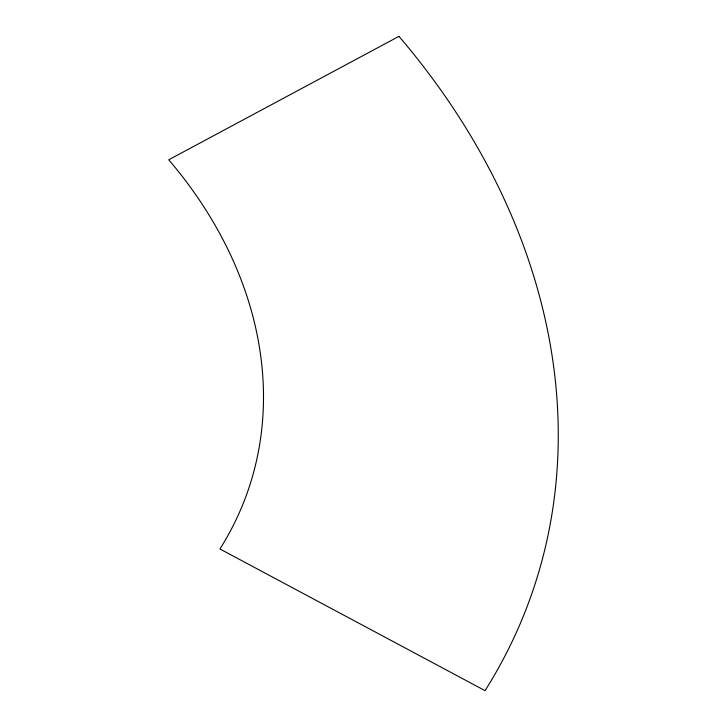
<?xml version="1.0" encoding="UTF-8"?>
<svg xmlns="http://www.w3.org/2000/svg" width="727" height="727" viewBox="0 0 727 727"><rect width="100%" height="100%" fill="white"/><g stroke="black" fill="none" stroke-linecap="round" stroke-linejoin="round"><path stroke-width="1.09" d="M398.959 36.35L168.737 159.786A443.316 351.704 20.9 0 1 219.936 548.976L485.036 690.65A745.293 591.278 20.9 0 0 398.959 36.35"/></g></svg>
